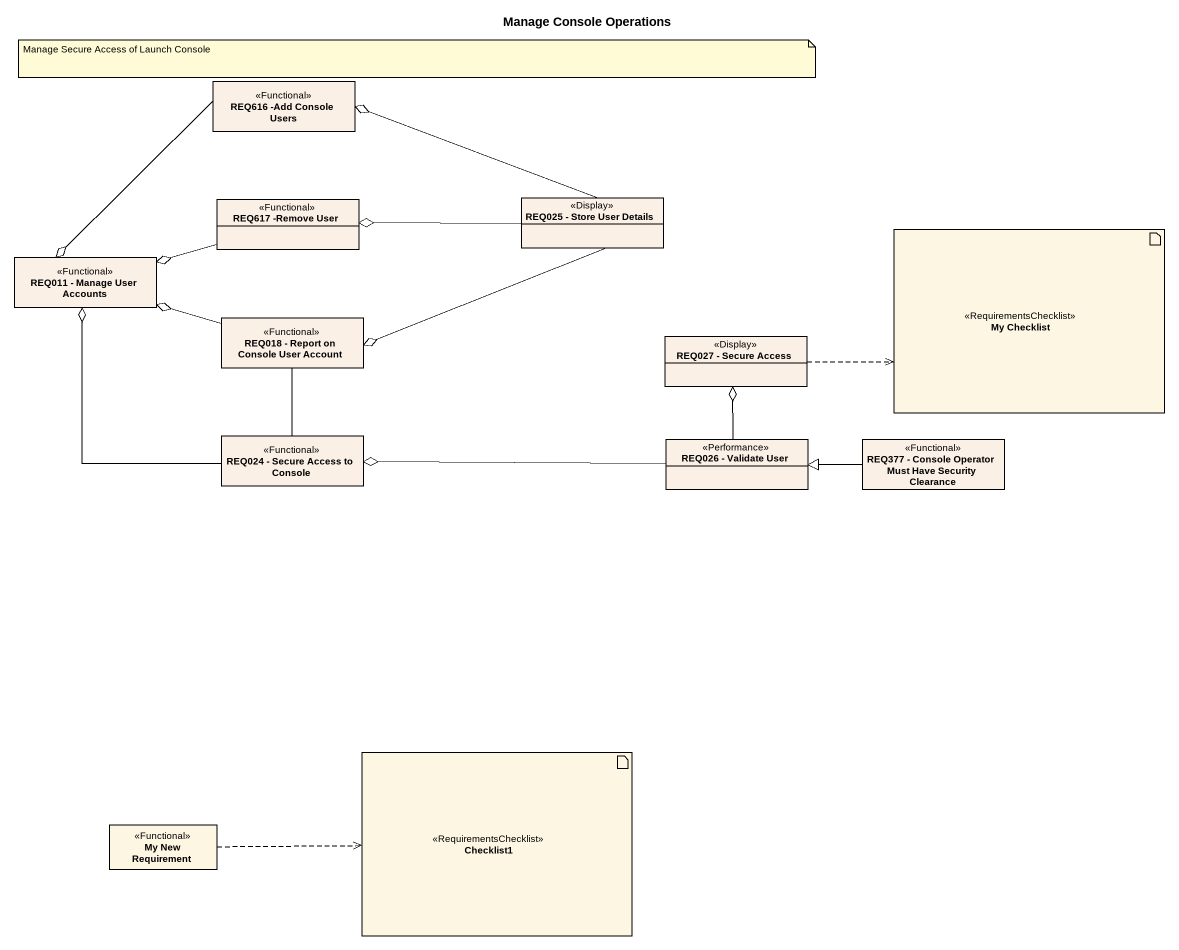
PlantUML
@startuml
title Manage Console Operations
allowmixing
hide circle
hide empty members
class "REQ616 -Add Console Users" as REQ616_Add_Console_Users <<Functional>> #FAF0E6
class "REQ617 -Remove User" as REQ617_Remove_User <<Functional>> #FAF0E6
class "REQ025 - Store User Details" as REQ025_Store_User_Details <<Display>> #FAF0E6
artifact "My Checklist" as My_Checklist <<RequirementsChecklist>>
class "REQ011 - Manage User Accounts" as REQ011_Manage_User_Accounts <<Functional>> #FAF0E6
class "REQ018 - Report on Console User Account" as REQ018_Report_on_Console <<Functional>> #FAF0E6
class "REQ027 - Secure Access" as REQ027_Secure_Access <<Display>> #FAF0E6
class "REQ024 - Secure Access to Console" as REQ024_Secure_Access_to <<Functional>> #FAF0E6
class "REQ026 - Validate User" as REQ026_Validate_User <<Performance>> #FAF0E6
class "REQ377 - Console Operator Must Have Security Clearance" as REQ377_Console_Operator <<Functional>> #FAF0E6
artifact Checklist1 <<RequirementsChecklist>>
class "My New Requirement" as My_New_Requirement <<Functional>>
REQ616_Add_Console_Users --o REQ011_Manage_User_Accounts
REQ617_Remove_User -left-o REQ011_Manage_User_Accounts
REQ025_Store_User_Details -left-o REQ616_Add_Console_Users
REQ025_Store_User_Details -left-o REQ617_Remove_User
REQ025_Store_User_Details -left-o REQ018_Report_on_Console
REQ018_Report_on_Console -left-o REQ011_Manage_User_Accounts
REQ027_Secure_Access .right.> My_Checklist
REQ024_Secure_Access_to -up-o REQ011_Manage_User_Accounts
REQ024_Secure_Access_to -up- REQ018_Report_on_Console
REQ026_Validate_User -up-o REQ027_Secure_Access
REQ026_Validate_User -left-o REQ024_Secure_Access_to
REQ377_Console_Operator -left-|> REQ026_Validate_User
My_New_Requirement .right.> Checklist1
note as N1
  Manage Secure Access of Launch Console
end note
@enduml
